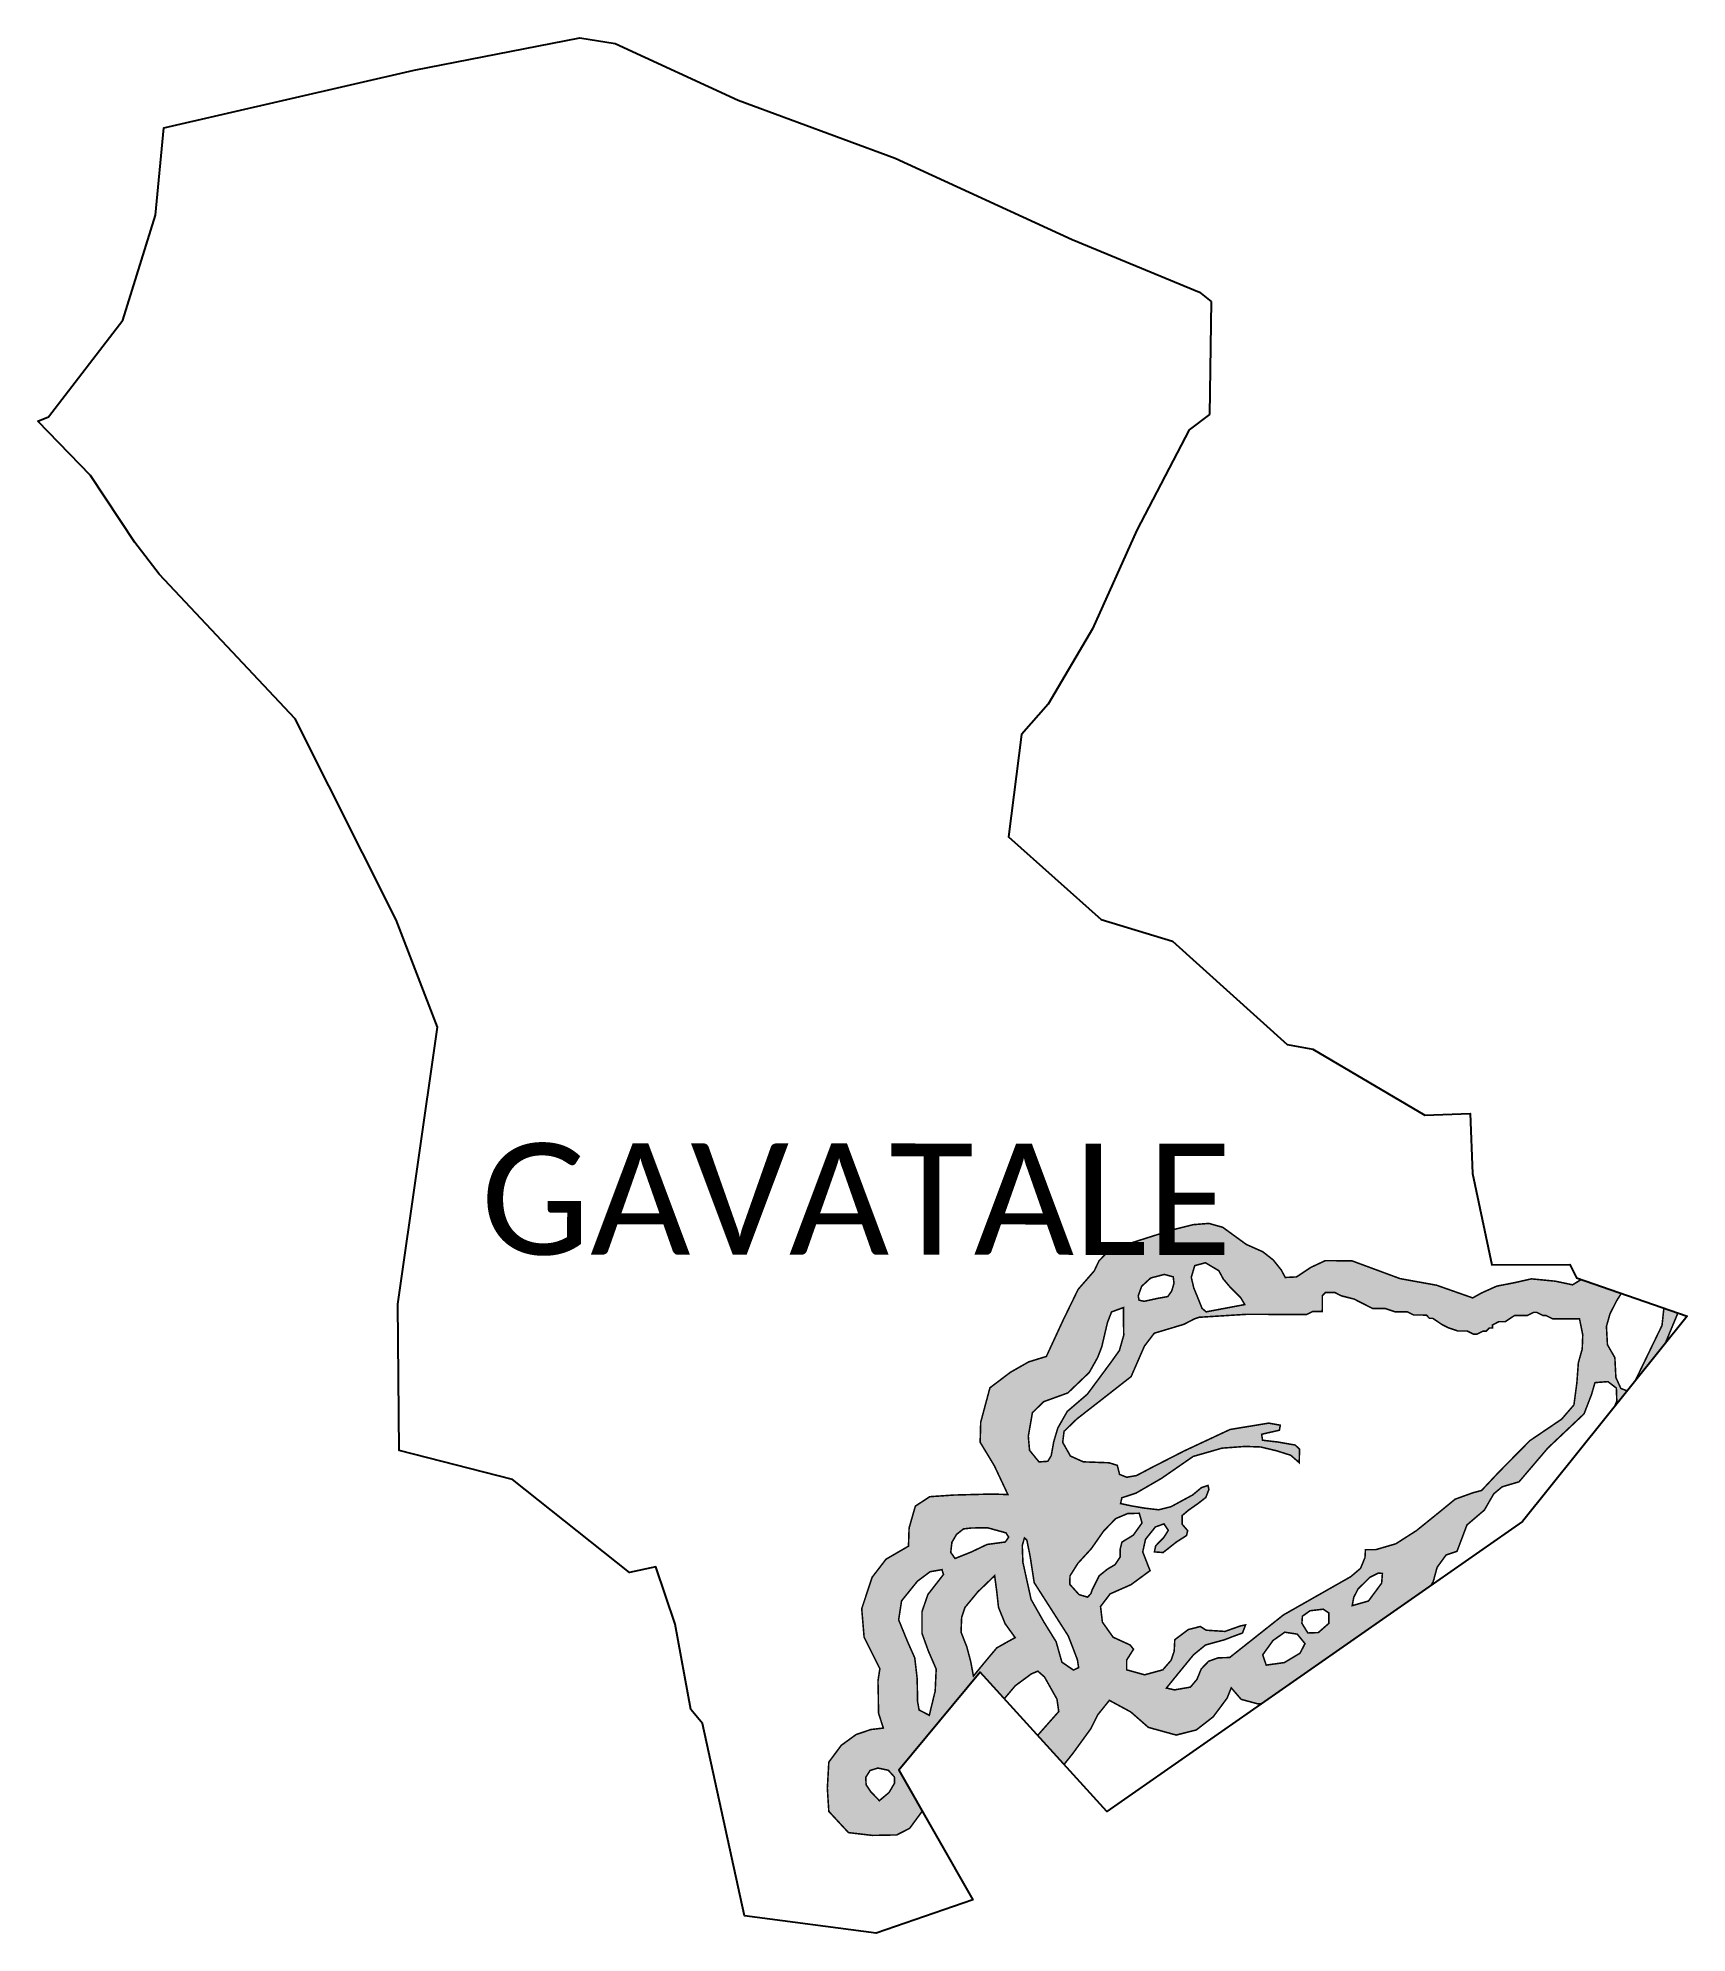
# Model space of a CAD drawing. Header units: feet. Extents: x 359135 to 361265, y 1738813 to 1741261.
import ezdxf

# ---------------------------------------------------------------- set-up
doc = ezdxf.new("R2010")
doc.units = ezdxf.units.FT
doc.header["$MEASUREMENT"] = 0
doc.layers.add('MANGROOVES BUFFER ZONE', color=120, linetype='Continuous')
doc.layers.add('VILLAGE NAME', color=250, linetype='Continuous')
doc.styles.get("Standard").update_dxf_attribs({"font": 'arial.ttf'})

msp = doc.modelspace()

# ---------------------------------------------------------------- hatches: boundary and pattern name
at = {"layer": 'MANGROOVES BUFFER ZONE'}
h = msp.add_hatch(dxfattribs=at)
h.set_pattern_fill('GRASS', color=256, scale=10)
h.paths.add_polyline_path([(360526.8, 1739348.4), (360542.2, 1739354.9), (360557.2, 1739355.3), (360560.8, 1739342.8), (360549.5, 1739327), (360534.9, 1739318.1), (360532.5, 1739308.8), (360532.5, 1739298.7), (360526, 1739289), (360515.9, 1739283), (360505.4, 1739274.5), (360496.5, 1739256.7), (360494.9, 1739251.8), (360490.5, 1739247), (360479.5, 1739250.2), (360467.4, 1739263.6), (360467.8, 1739274.5), (360477.9, 1739290.6), (360495.3, 1739309.6), (360511.1, 1739332.2)], flags=16)
h.paths.add_polyline_path([(360533.1, 1739367.8), (360534.7, 1739375.3), (360553, 1739381.3), (360586, 1739400.4), (360626.9, 1739428.7), (360664.2, 1739439.4), (360693.9, 1739441.6), (360714, 1739440.9), (360734.9, 1739435.9), (360752.9, 1739430.2), (360763.8, 1739420.7), (360764.3, 1739438.1), (360758.6, 1739443.4), (360736.2, 1739447.3), (360716.5, 1739449.6), (360715.3, 1739457.3), (360727, 1739460), (360738.2, 1739462.5), (360739.4, 1739469), (360724.5, 1739471.7), (360674.5, 1739463.5), (360615.5, 1739435.9), (360573.6, 1739414.5), (360553.7, 1739404), (360541, 1739401.8), (360531.8, 1739405.5), (360528.8, 1739417.2), (360518.1, 1739420.5), (360484.9, 1739421.7), (360468.3, 1739429.2), (360458.3, 1739446.9), (360460.1, 1739461.1), (360476.5, 1739477), (360505.9, 1739499.9), (360546.7, 1739531.8), (360563.9, 1739571.2), (360576.6, 1739587.8), (360614.9, 1739599.3), (360628.6, 1739606.4), (360634.7, 1739608.4), (360695.9, 1739612.2), (360728.4, 1739612.1), (360752.9, 1739612), (360773.3, 1739611.9), (360781.4, 1739615.9), (360793.6, 1739615.9), (360793.7, 1739624), (360793.7, 1739632.2), (360793.7, 1739636.2), (360797.8, 1739640.3), (360806, 1739640.3), (360810, 1739640.3), (360818.2, 1739636.1), (360834.5, 1739632), (360858.8, 1739619.7), (360867, 1739619.6), (360875.1, 1739619.6), (360887.4, 1739615.5), (360903.6, 1739615.4), (360911.8, 1739611.3), (360919.9, 1739611.3), (360928.1, 1739611.2), (360932.1, 1739607.1), (360936.2, 1739607.1), (360948.4, 1739598.9), (360956.5, 1739594.8), (360968.7, 1739590.7), (360972.8, 1739590.7), (360981, 1739590.6), (360989.1, 1739586.5), (360993.2, 1739586.5), (361001.3, 1739590.5), (361005.4, 1739590.5), (361009.5, 1739594.6), (361013.6, 1739594.6), (361013.6, 1739598.6), (361021.7, 1739602.7), (361025.8, 1739602.7), (361029.9, 1739602.7), (361042.1, 1739610.7), (361050.3, 1739610.7), (361054.4, 1739610.7), (361058.4, 1739610.7), (361066.6, 1739614.7), (361070.7, 1739614.7), (361078.8, 1739610.6), (361082.9, 1739610.6), (361091, 1739606.5), (361095.1, 1739606.5), (361103.2, 1739606.4), (361107.3, 1739606.4), (361111.4, 1739606.4), (361125.9, 1739606.3), (361130.1, 1739585.7), (361129.4, 1739567.4), (361124.4, 1739549.6), (361122.5, 1739523.7), (361118.7, 1739495.2), (361102.8, 1739476.8), (361061.7, 1739449), (361020.5, 1739407.2), (360999.5, 1739384.8), (360988.1, 1739381.7), (360965.3, 1739373.5), (360944.4, 1739356.4), (360915.3, 1739332.9), (360888.7, 1739315.9), (360862.7, 1739308.3), (360849.4, 1739308.3), (360848.8, 1739298.1), (360843.1, 1739284.2), (360830.4, 1739273.4), (360743.6, 1739224.1), (360674, 1739169), (360659.1, 1739168.6), (360646.8, 1739164.2), (360637.3, 1739154.3), (360631.7, 1739140.7), (360623.3, 1739130.8), (360602.7, 1739127.2), (360592.3, 1739129.6), (360607.8, 1739148.7), (360627.3, 1739172.5), (360642.8, 1739185.2), (360667.5, 1739192), (360677.8, 1739196), (360690.6, 1739200.7), (360694.5, 1739211.1), (360688.2, 1739209.9), (360667.9, 1739202.7), (360643.6, 1739204.3), (360636.1, 1739209.1), (360620.6, 1739205.1), (360603.1, 1739192), (360602.3, 1739176.9), (360598.3, 1739165.4), (360587.6, 1739153.1), (360564.1, 1739146.7), (360541, 1739153.1), (360541, 1739165.8), (360549.8, 1739179.7), (360545.4, 1739185.2), (360523.5, 1739195.2), (360509.6, 1739214.7), (360507.2, 1739234.9), (360519.6, 1739251.2), (360546.6, 1739263.1), (360571.2, 1739281.2), (360566.5, 1739293.1), (360561.7, 1739305.4), (360565.3, 1739321.7), (360578, 1739337.6), (360589.1, 1739341.6), (360594.7, 1739333.2), (360588.7, 1739323.7), (360578.4, 1739313.3), (360576.8, 1739305.4), (360588, 1739304.6), (360605.1, 1739318.1), (360618.2, 1739326.5), (360619.8, 1739332.8), (360612.6, 1739341.2), (360612.6, 1739352.3), (360621, 1739359.4), (360632.5, 1739367.4), (360643.2, 1739375.7), (360647.2, 1739386.1), (360646, 1739391.2), (360637.7, 1739388.5), (360626.1, 1739378.9), (360598.3, 1739363.8), (360582.4, 1739359.8), (360564.9, 1739361.8), (360548.2, 1739364.6)], flags=16)
h.paths.add_polyline_path([(360439.1, 1739422.4), (360427.7, 1739421.6), (360415.5, 1739436.6), (360413.9, 1739454.8), (360419.2, 1739485.2), (360433.8, 1739499.4), (360465, 1739510.7), (360492.6, 1739537.1), (360503.5, 1739556.5), (360508.8, 1739570.3), (360516.1, 1739601.5), (360521.4, 1739615.3), (360537, 1739621), (360536.8, 1739605.2), (360537.2, 1739585.3), (360531.5, 1739565.4), (360519.3, 1739548.4), (360507.6, 1739532.6), (360490.2, 1739509.1), (360464.2, 1739486.8), (360452, 1739465.4), (360446.8, 1739447.9), (360443.5, 1739429.7)], flags=16)
h.paths.add_polyline_path([(360412, 1739320.7), (360416.3, 1739299.5), (360421.5, 1739265.7), (360446.2, 1739227.1), (360465.5, 1739196.9), (360472.2, 1739179.6), (360477.3, 1739166.2), (360478.9, 1739156), (360472.2, 1739152.8), (360457.3, 1739163), (360449.8, 1739189.4), (360434, 1739214.9), (360417.5, 1739244), (360406.9, 1739292), (360406.1, 1739313.7), (360408.9, 1739323.5)], flags=16)
h.paths.add_polyline_path([(360388.5, 1739324.5), (360384.2, 1739318.2), (360360.6, 1739315), (360340.9, 1739305.6), (360319.2, 1739296.9), (360313.7, 1739304.8), (360315.2, 1739317.8), (360321.2, 1739328), (360330.2, 1739335.1), (360340.9, 1739336.3), (360361.4, 1739336.5), (360385, 1739330)], flags=16)
h.paths.add_polyline_path([(360370.4, 1739274.7), (360373.1, 1739254.4), (360375.4, 1739233.7), (360384, 1739212.6), (360396.9, 1739194.7), (360388.3, 1739190), (360373.1, 1739181.4), (360359, 1739164.6), (360343, 1739145.1), (360339.5, 1739163.8), (360334.4, 1739183), (360327, 1739201.7), (360327.8, 1739220.8), (360332.1, 1739233.7), (360348.5, 1739253.6)], flags=16)
h.paths.add_polyline_path([(360302.4, 1739282.5), (360304.3, 1739276.2), (360295.5, 1739264.9), (360284.2, 1739250.4), (360276.6, 1739228.4), (360276.6, 1739200.1), (360284.8, 1739177.4), (360294.9, 1739154.1), (360293.6, 1739125.8), (360286, 1739094.4), (360272.8, 1739101.3), (360270.9, 1739112), (360270.3, 1739142.2), (360267.2, 1739168.6), (360257.7, 1739190), (360246.4, 1739217.7), (360250.2, 1739242.2), (360270.7, 1739267.6), (360287, 1739279.8)], flags=16)
h.paths.add_polyline_path([(360426.2, 1739151.4), (360434.8, 1739143.9), (360450.9, 1739115.3), (360453.2, 1739099.2), (360438.3, 1739082.4), (360423, 1739065.1), (360405.8, 1739055.3), (360391.6, 1739049.4), (360380.5, 1739050.8), (360374, 1739054.9), (360370.4, 1739070.2), (360371.6, 1739091.4), (360379.5, 1739111.8), (360397.1, 1739132.6), (360417.9, 1739147.9)], flags=16)
h.paths.add_polyline_path([(360556.9, 1739630.5), (360555.9, 1739636.1), (360560.3, 1739648.4), (360572, 1739659.1), (360589.6, 1739663.7), (360601.1, 1739660.6), (360602.1, 1739652.4), (360599.1, 1739642.2), (360594, 1739635.1), (360580.9, 1739632.8), (360563.6, 1739629)], flags=16)
h.paths.add_polyline_path([(360643.6, 1739615.4), (360638.3, 1739619.9), (360632.6, 1739634.2), (360627.7, 1739646.1), (360624.4, 1739660), (360628.9, 1739675.1), (360642.8, 1739678.8), (360660, 1739668.5), (360665.7, 1739657.9), (360673.9, 1739648.1), (360688.2, 1739633.8), (360693.5, 1739624.8)], flags=16)
h.paths.add_polyline_path([(360730, 1739191), (360745.2, 1739201.7), (360761.3, 1739199.2), (360771.3, 1739187), (360765, 1739174.7), (360744.7, 1739162.5), (360721.2, 1739159.2), (360716.7, 1739172.5)], flags=16)
h.paths.add_polyline_path([(360768, 1739222.4), (360777.8, 1739229.4), (360794.8, 1739231.4), (360802, 1739226.7), (360802, 1739213), (360788.5, 1739201.2), (360775, 1739200.7), (360767.3, 1739213.2)], flags=16)
h.paths.add_polyline_path([(360834.3, 1739246.8), (360839.8, 1739257.5), (360855.3, 1739272.7), (360866.3, 1739278.2), (360871.3, 1739277.5), (360870.3, 1739265), (360853.3, 1739242), (360832.3, 1739236)], flags=16)
h.paths.add_polyline_path([(360867.7, 1739195.2), (360883.7, 1739212.5), (360919, 1739236.8), (360936.9, 1739266.9), (360942, 1739285.5), (360953.6, 1739301.5), (360967.7, 1739306.2), (360980.5, 1739340.2), (361003, 1739359.4), (361015.2, 1739380.5), (361026.1, 1739389.5), (361047.8, 1739395.9), (361085, 1739439.5), (361131.8, 1739483.7), (361141.4, 1739508.6), (361145.9, 1739524), (361162.6, 1739525.3), (361173.5, 1739517), (361174.1, 1739500.3), (361146.5, 1739431.6), (361100.4, 1739348.9), (361092, 1739341.3), (361062.5, 1739329.7), (361043.3, 1739313.7), (360972.2, 1739245.2), (360887.6, 1739163.2), (360866.4, 1739163.8), (360865.1, 1739179.2)], flags=17)
h.paths.add_polyline_path([(360233.1, 1739023.4), (360240.9, 1739014.8), (360241.1, 1739006.7), (360234, 1738994.7), (360221.5, 1738984.2), (360210.2, 1738995.9), (360204.4, 1739004.7), (360203.9, 1739014.3), (360209.5, 1739023.1), (360219.6, 1739026.3)], flags=16)
h.paths.add_polyline_path([(361172.9, 1739530.6), (361171.6, 1739556.2), (361162, 1739572.9), (361160.7, 1739596.6), (361165.2, 1739612.6), (361173.6, 1739629.3), (361187, 1739650.4), (361197.9, 1739666.4), (361221, 1739671.5), (361231.9, 1739668.3), (361237, 1739640.1), (361232.5, 1739597.9), (361197.5, 1739525.6), (361187.6, 1739513.3), (361179.3, 1739516.5)], flags=16)
h.paths.add_polyline_path([(361180, 1739639.3), (361128.4, 1739657.3), (361116.9, 1739650.3), (361094.6, 1739655), (361063.8, 1739658), (361042.2, 1739653.1), (361019, 1739648.6), (360999.2, 1739639.7), (360987.9, 1739633.4), (360941.2, 1739649.8), (360894.1, 1739658.3), (360831.9, 1739681.3), (360797.5, 1739681.5), (360779, 1739672.9), (360760.3, 1739660.5), (360745.8, 1739659.8), (360740.7, 1739669.4), (360730.3, 1739682.4), (360716.8, 1739693), (360695.4, 1739702.5), (360665, 1739724.6), (360647.1, 1739729.6), (360626.9, 1739728), (360599.7, 1739721.2), (360544.3, 1739703.6), (360517.5, 1739694), (360505.2, 1739681.2), (360499, 1739668.2), (360478.3, 1739644.5), (360458.8, 1739604.5), (360437.2, 1739557.8), (360414.4, 1739550.8), (360391, 1739537.5), (360364.3, 1739517.3), (360352.4, 1739472.8), (360351.7, 1739447), (360370.1, 1739416.5), (360387.5, 1739379.5), (360365.7, 1739380.1), (360317.2, 1739378.8), (360286.6, 1739376.7), (360268, 1739364.5), (360259.9, 1739336.3), (360259.1, 1739312.8), (360230.1, 1739296), (360212.2, 1739272.7), (360198.7, 1739232.1), (360201.8, 1739195.2), (360222.1, 1739154.5), (360219.7, 1739138.6), (360220.2, 1739116.6), (360220.3, 1739097.6), (360226.6, 1739077.9), (360210.4, 1739076), (360191.4, 1739069.5), (360172.4, 1739055.7), (360156.2, 1739034), (360154.3, 1739000.1), (360156.2, 1738970.3), (360181.6, 1738942.9), (360212.4, 1738939.3), (360243.9, 1738939.9), (360260.6, 1738948.4), (360276.9, 1738970.6), (360246.7, 1739023.5), (360351.7, 1739150), (360382.9, 1739115.8), (360379.5, 1739111.8), (360371.6, 1739091.4), (360370.4, 1739070.2), (360374, 1739054.9), (360380.5, 1739050.8), (360391.6, 1739049.4), (360405.8, 1739055.3), (360423, 1739065.1), (360426, 1739068.5), (360460.1, 1739031), (360471.7, 1739045.5), (360494.6, 1739077), (360503.6, 1739095), (360518.6, 1739113.7), (360546.3, 1739098.7), (360569, 1739078.8), (360604.9, 1739068.9), (360630.8, 1739075.4), (360652.8, 1739092.5), (360670.8, 1739116.7), (360676, 1739129.9), (360688.8, 1739115), (360710.7, 1739109.1), (360715.3, 1739109.6), (360933.9, 1739262), (360919, 1739236.8), (360883.7, 1739212.5), (360867.7, 1739195.2), (360865.1, 1739179.2), (360866.4, 1739163.8), (360887.6, 1739163.2), (360972.2, 1739245.2), (361043.3, 1739313.7), (361062.5, 1739329.7), (361092, 1739341.3), (361100.4, 1739348.9), (361146.5, 1739431.6), (361171, 1739492.6), (361236.6, 1739574.5), (361253, 1739613.9), (361234.9, 1739620.2), (361237, 1739640.1), (361231.9, 1739668.3), (361221, 1739671.5), (361197.9, 1739666.4), (361187, 1739650.4)])

# ---------------------------------------------------------------- linework, layer by layer
at = {"color": 3}
for points in [[(360648.1, 1740774.2), (360621.7, 1740754.6), (360553.9, 1740624.8), (360497, 1740497.5), (360439.6, 1740400.1), (360405.1, 1740361.1), (360388.3, 1740228.7), (360507.8, 1740122.2), (360600.1, 1740093.9), (360748.4, 1739960.6), (360781.4, 1739954.8), (360926.2, 1739869.4), (360984.5, 1739871.5), (360987.5, 1739793.9), (361012.6, 1739676.1), (361113.5, 1739676.6), (361122.2, 1739659.5), (361264.9, 1739609.8), (361052.4, 1739344.5), (360515.4, 1738970.3), (360351.7, 1739150), (360246.7, 1739023.5), (360342.2, 1738856.1), (360217.3, 1738813.1), (360047.4, 1738835.5), (359992.9, 1739083.8), (359978, 1739102.1), (359957.7, 1739211.9), (359932.8, 1739286.3), (359898.8, 1739279), (359747.7, 1739398.9), (359601.1, 1739436.5), (359599.5, 1739625.2), (359650.7, 1739982.9), (359597.4, 1740121.6), (359466.7, 1740381.4), (359291.2, 1740567.9), (359259.8, 1740609.1), (359202.4, 1740695.3), (359134.5, 1740765.7), (359148.4, 1740771.1), (359244.4, 1740896.2), (359286.4, 1741031.8), (359297.3, 1741144.3), (359620.7, 1741218.9), (359834.7, 1741260.5), (359880.4, 1741253.2), (360039, 1741180), (360242, 1741105.2), (360470.6, 1741000), (360635, 1740932), (360650.2, 1740920)], [(360650.2, 1740920), (360648.1, 1740774.2)]]:
    msp.add_lwpolyline(points, dxfattribs=at)
at = {"layer": 'MANGROOVES BUFFER ZONE', "const_width": 2}
for points in [[(361128.4, 1739657.3), (361116.9, 1739650.3), (361094.6, 1739655), (361063.8, 1739658), (361042.2, 1739653.1), (361019, 1739648.6), (360999.2, 1739639.7), (360987.9, 1739633.4), (360941.2, 1739649.8), (360894.1, 1739658.3), (360831.9, 1739681.3), (360797.5, 1739681.5), (360779, 1739672.9), (360760.3, 1739660.5), (360745.8, 1739659.8), (360740.7, 1739669.4), (360730.3, 1739682.4), (360716.8, 1739693), (360695.4, 1739702.5), (360665, 1739724.6), (360647.1, 1739729.6), (360626.9, 1739728), (360599.7, 1739721.2), (360544.3, 1739703.6), (360517.5, 1739694), (360505.2, 1739681.2), (360499, 1739668.2), (360478.3, 1739644.5), (360458.8, 1739604.5), (360437.2, 1739557.8), (360414.4, 1739550.8), (360391, 1739537.5), (360364.3, 1739517.3), (360352.4, 1739472.8), (360351.7, 1739447), (360370.1, 1739416.5), (360387.5, 1739379.5), (360365.7, 1739380.1), (360317.2, 1739378.8), (360286.6, 1739376.7), (360268, 1739364.5), (360259.9, 1739336.3), (360259.1, 1739312.8), (360230.1, 1739296), (360212.2, 1739272.7), (360198.7, 1739232.1), (360201.8, 1739195.2), (360222.1, 1739154.5), (360219.7, 1739138.6), (360220.2, 1739116.6), (360220.3, 1739097.6), (360226.6, 1739077.9), (360210.4, 1739076), (360191.4, 1739069.5), (360172.4, 1739055.7), (360156.2, 1739034), (360154.3, 1739000.1), (360156.2, 1738970.3), (360181.6, 1738942.9), (360212.4, 1738939.3), (360243.9, 1738939.9), (360260.6, 1738948.4), (360276.9, 1738970.6)], [(361187.6, 1739513.3), (361179.3, 1739516.5), (361172.9, 1739530.6), (361171.6, 1739556.2), (361162, 1739572.9), (361160.7, 1739596.6), (361165.2, 1739612.6), (361173.6, 1739629.3), (361180, 1739639.3)], [(361234.9, 1739620.2), (361232.5, 1739597.9), (361197.5, 1739525.6)], [(361236.6, 1739574.5), (361253, 1739613.9)], [(360933.9, 1739262), (360936.9, 1739266.9), (360942, 1739285.5), (360953.6, 1739301.5), (360967.7, 1739306.2), (360980.5, 1739340.2), (361003, 1739359.4), (361015.2, 1739380.5), (361026.1, 1739389.5), (361047.8, 1739395.9), (361085, 1739439.5), (361131.8, 1739483.7), (361141.4, 1739508.6), (361145.9, 1739524), (361162.6, 1739525.3), (361173.5, 1739517), (361174.1, 1739500.3), (361171, 1739492.6)], [(360382.9, 1739115.8), (360397.1, 1739132.6), (360417.9, 1739147.9), (360426.2, 1739151.4), (360434.8, 1739143.9), (360450.9, 1739115.3), (360453.2, 1739099.2), (360438.3, 1739082.4), (360426, 1739068.5)], [(360460.1, 1739031), (360471.7, 1739045.5), (360494.6, 1739077), (360503.6, 1739095), (360518.6, 1739113.7), (360546.3, 1739098.7), (360569, 1739078.8), (360604.9, 1739068.9), (360630.8, 1739075.4), (360652.8, 1739092.5), (360670.8, 1739116.7), (360676, 1739129.9), (360688.8, 1739115), (360710.7, 1739109.1), (360715.3, 1739109.6)]]:
    msp.add_lwpolyline(points, dxfattribs=at)
for points in [[(360643.6, 1739615.4), (360638.3, 1739619.9), (360632.6, 1739634.2), (360627.7, 1739646.1), (360624.4, 1739660), (360628.9, 1739675.1), (360642.8, 1739678.8), (360660, 1739668.5), (360665.7, 1739657.9), (360673.9, 1739648.1), (360688.2, 1739633.8), (360693.5, 1739624.8), (360643.6, 1739615.4)], [(360556.9, 1739630.5), (360555.9, 1739636.1), (360560.3, 1739648.4), (360572, 1739659.1), (360589.6, 1739663.7), (360601.1, 1739660.6), (360602.1, 1739652.4), (360599.1, 1739642.2), (360594, 1739635.1), (360580.9, 1739632.8), (360563.6, 1739629), (360556.9, 1739630.5)], [(360439.1, 1739422.4), (360427.7, 1739421.6), (360415.5, 1739436.6), (360413.9, 1739454.8), (360419.2, 1739485.2), (360433.8, 1739499.4), (360465, 1739510.7), (360492.6, 1739537.1), (360503.5, 1739556.5), (360508.8, 1739570.3), (360516.1, 1739601.5), (360521.4, 1739615.3), (360537, 1739621), (360536.8, 1739605.2), (360537.2, 1739585.3), (360531.5, 1739565.4), (360519.3, 1739548.4), (360507.6, 1739532.6), (360490.2, 1739509.1), (360464.2, 1739486.8), (360452, 1739465.4), (360446.8, 1739447.9), (360443.5, 1739429.7), (360439.1, 1739422.4)], [(360533.1, 1739367.8), (360534.7, 1739375.3), (360553, 1739381.3), (360586, 1739400.4), (360626.9, 1739428.7), (360664.2, 1739439.4), (360693.9, 1739441.6), (360714, 1739440.9), (360734.9, 1739435.9), (360752.9, 1739430.2), (360763.8, 1739420.7), (360764.3, 1739438.1), (360758.6, 1739443.4), (360736.2, 1739447.3), (360716.5, 1739449.6), (360715.3, 1739457.3), (360727, 1739460), (360738.2, 1739462.5), (360739.4, 1739469), (360724.5, 1739471.7), (360674.5, 1739463.5), (360615.5, 1739435.9), (360573.6, 1739414.5), (360553.7, 1739404), (360541, 1739401.8), (360531.8, 1739405.5), (360528.8, 1739417.2), (360518.1, 1739420.5), (360484.9, 1739421.7), (360468.3, 1739429.2), (360458.3, 1739446.9), (360460.1, 1739461.1), (360476.5, 1739477), (360505.9, 1739499.9), (360546.7, 1739531.8), (360563.9, 1739571.2), (360576.6, 1739587.8), (360614.9, 1739599.3), (360628.6, 1739606.4), (360634.7, 1739608.4), (360695.9, 1739612.2), (360728.4, 1739612.1), (360752.9, 1739612), (360773.3, 1739611.9), (360781.4, 1739615.9), (360793.6, 1739615.9), (360793.7, 1739624), (360793.7, 1739632.2), (360793.7, 1739636.2), (360797.8, 1739640.3), (360806, 1739640.3), (360810, 1739640.3), (360818.2, 1739636.1), (360834.5, 1739632), (360858.8, 1739619.7), (360867, 1739619.6), (360875.1, 1739619.6), (360887.4, 1739615.5), (360903.6, 1739615.4), (360911.8, 1739611.3), (360919.9, 1739611.3), (360928.1, 1739611.2), (360932.1, 1739607.1), (360936.2, 1739607.1), (360948.4, 1739598.9), (360956.5, 1739594.8), (360968.7, 1739590.7), (360972.8, 1739590.7), (360981, 1739590.6), (360989.1, 1739586.5), (360993.2, 1739586.5), (361001.3, 1739590.5), (361005.4, 1739590.5), (361009.5, 1739594.6), (361013.6, 1739594.6), (361013.6, 1739598.6), (361021.7, 1739602.7), (361025.8, 1739602.7), (361029.9, 1739602.7), (361042.1, 1739610.7), (361050.3, 1739610.7), (361054.4, 1739610.7), (361058.4, 1739610.7), (361066.6, 1739614.7), (361070.7, 1739614.7), (361078.8, 1739610.6), (361082.9, 1739610.6), (361091, 1739606.5), (361095.1, 1739606.5), (361103.2, 1739606.4), (361107.3, 1739606.4), (361111.4, 1739606.4), (361125.9, 1739606.3), (361130.1, 1739585.7), (361129.4, 1739567.4), (361124.4, 1739549.6), (361122.5, 1739523.7), (361118.7, 1739495.2), (361102.8, 1739476.8), (361061.7, 1739449), (361020.5, 1739407.2), (360999.5, 1739384.8), (360988.1, 1739381.7), (360965.3, 1739373.5), (360944.4, 1739356.4), (360915.3, 1739332.9), (360888.7, 1739315.9), (360862.7, 1739308.3), (360849.4, 1739308.3), (360848.8, 1739298.1), (360843.1, 1739284.2), (360830.4, 1739273.4), (360743.6, 1739224.1), (360674, 1739169), (360659.1, 1739168.6), (360646.8, 1739164.2), (360637.3, 1739154.3), (360631.7, 1739140.7), (360623.3, 1739130.8), (360602.7, 1739127.2), (360592.3, 1739129.6), (360607.8, 1739148.7), (360627.3, 1739172.5), (360642.8, 1739185.2), (360667.5, 1739192), (360677.8, 1739196), (360690.6, 1739200.7), (360694.5, 1739211.1), (360688.2, 1739209.9), (360667.9, 1739202.7), (360643.6, 1739204.3), (360636.1, 1739209.1), (360620.6, 1739205.1), (360603.1, 1739192), (360602.3, 1739176.9), (360598.3, 1739165.4), (360587.6, 1739153.1), (360564.1, 1739146.7), (360541, 1739153.1), (360541, 1739165.8), (360549.8, 1739179.7), (360545.4, 1739185.2), (360523.5, 1739195.2), (360509.6, 1739214.7), (360507.2, 1739234.9), (360519.6, 1739251.2), (360546.6, 1739263.1), (360571.2, 1739281.2), (360566.5, 1739293.1), (360561.7, 1739305.4), (360565.3, 1739321.7), (360578, 1739337.6), (360589.1, 1739341.6), (360594.7, 1739333.2), (360588.7, 1739323.7), (360578.4, 1739313.3), (360576.8, 1739305.4), (360588, 1739304.6), (360605.1, 1739318.1), (360618.2, 1739326.5), (360619.8, 1739332.8), (360612.6, 1739341.2), (360612.6, 1739352.3), (360621, 1739359.4), (360632.5, 1739367.4), (360643.2, 1739375.7), (360647.2, 1739386.1), (360646, 1739391.2), (360637.7, 1739388.5), (360626.1, 1739378.9), (360598.3, 1739363.8), (360582.4, 1739359.8), (360564.9, 1739361.8), (360548.2, 1739364.6), (360533.1, 1739367.8)], [(360526.8, 1739348.4), (360542.2, 1739354.9), (360557.2, 1739355.3), (360560.8, 1739342.8), (360549.5, 1739327), (360534.9, 1739318.1), (360532.5, 1739308.8), (360532.5, 1739298.7), (360526, 1739289), (360515.9, 1739283), (360505.4, 1739274.5), (360496.5, 1739256.7), (360494.9, 1739251.8), (360490.5, 1739247), (360479.5, 1739250.2), (360467.4, 1739263.6), (360467.8, 1739274.5), (360477.9, 1739290.6), (360495.3, 1739309.6), (360511.1, 1739332.2), (360526.8, 1739348.4)], [(360388.5, 1739324.5), (360384.2, 1739318.2), (360360.6, 1739315), (360340.9, 1739305.6), (360319.2, 1739296.9), (360313.7, 1739304.8), (360315.2, 1739317.8), (360321.2, 1739328), (360330.2, 1739335.1), (360340.9, 1739336.3), (360361.4, 1739336.5), (360385, 1739330), (360388.5, 1739324.5)], [(360412, 1739320.7), (360416.3, 1739299.5), (360421.5, 1739265.7), (360446.2, 1739227.1), (360465.5, 1739196.9), (360472.2, 1739179.6), (360477.3, 1739166.2), (360478.9, 1739156), (360472.2, 1739152.8), (360457.3, 1739163), (360449.8, 1739189.4), (360434, 1739214.9), (360417.5, 1739244), (360406.9, 1739292), (360406.1, 1739313.7), (360408.9, 1739323.5), (360412, 1739320.7)], [(360302.4, 1739282.5), (360304.3, 1739276.2), (360295.5, 1739264.9), (360284.2, 1739250.4), (360276.6, 1739228.4), (360276.6, 1739200.1), (360284.8, 1739177.4), (360294.9, 1739154.1), (360293.6, 1739125.8), (360286, 1739094.4), (360272.8, 1739101.3), (360270.9, 1739112), (360270.3, 1739142.2), (360267.2, 1739168.6), (360257.7, 1739190), (360246.4, 1739217.7), (360250.2, 1739242.2), (360270.7, 1739267.6), (360287, 1739279.8), (360302.4, 1739282.5)], [(360834.3, 1739246.8), (360839.8, 1739257.5), (360855.3, 1739272.7), (360866.3, 1739278.2), (360871.3, 1739277.5), (360870.3, 1739265), (360853.3, 1739242), (360832.3, 1739236), (360834.3, 1739246.8)], [(360370.4, 1739274.7), (360373.1, 1739254.4), (360375.4, 1739233.7), (360384, 1739212.6), (360396.9, 1739194.7), (360388.3, 1739190), (360373.1, 1739181.4), (360359, 1739164.6), (360343, 1739145.1), (360339.5, 1739163.8), (360334.4, 1739183), (360327, 1739201.7), (360327.8, 1739220.8), (360332.1, 1739233.7), (360348.5, 1739253.6), (360370.4, 1739274.7)], [(360768, 1739222.4), (360777.8, 1739229.4), (360794.8, 1739231.4), (360802, 1739226.7), (360802, 1739213), (360788.5, 1739201.2), (360775, 1739200.7), (360767.3, 1739213.2), (360768, 1739222.4)], [(360730, 1739191), (360745.2, 1739201.7), (360761.3, 1739199.2), (360771.3, 1739187), (360765, 1739174.7), (360744.7, 1739162.5), (360721.2, 1739159.2), (360716.7, 1739172.5), (360730, 1739191)], [(360233.1, 1739023.4), (360240.9, 1739014.8), (360241.1, 1739006.7), (360234, 1738994.7), (360221.5, 1738984.2), (360210.2, 1738995.9), (360204.4, 1739004.7), (360203.9, 1739014.3), (360209.5, 1739023.1), (360219.6, 1739026.3), (360233.1, 1739023.4)]]:
    msp.add_lwpolyline(points, close=True, dxfattribs=at)

# ---------------------------------------------------------------- texts
at = {"layer": 'VILLAGE NAME', "insert": (359706.7, 1739833), "char_height": 143.7, "attachment_point": 1, "rotation": 359.9793}
msp.add_mtext_dynamic_manual_height_columns('{\\fCalibri|b0|i0|c0|p34;GAVATALE}', width=1418, gutter_width=718.5, heights=[0], dxfattribs=at)

doc.saveas('drawing.dxf')
